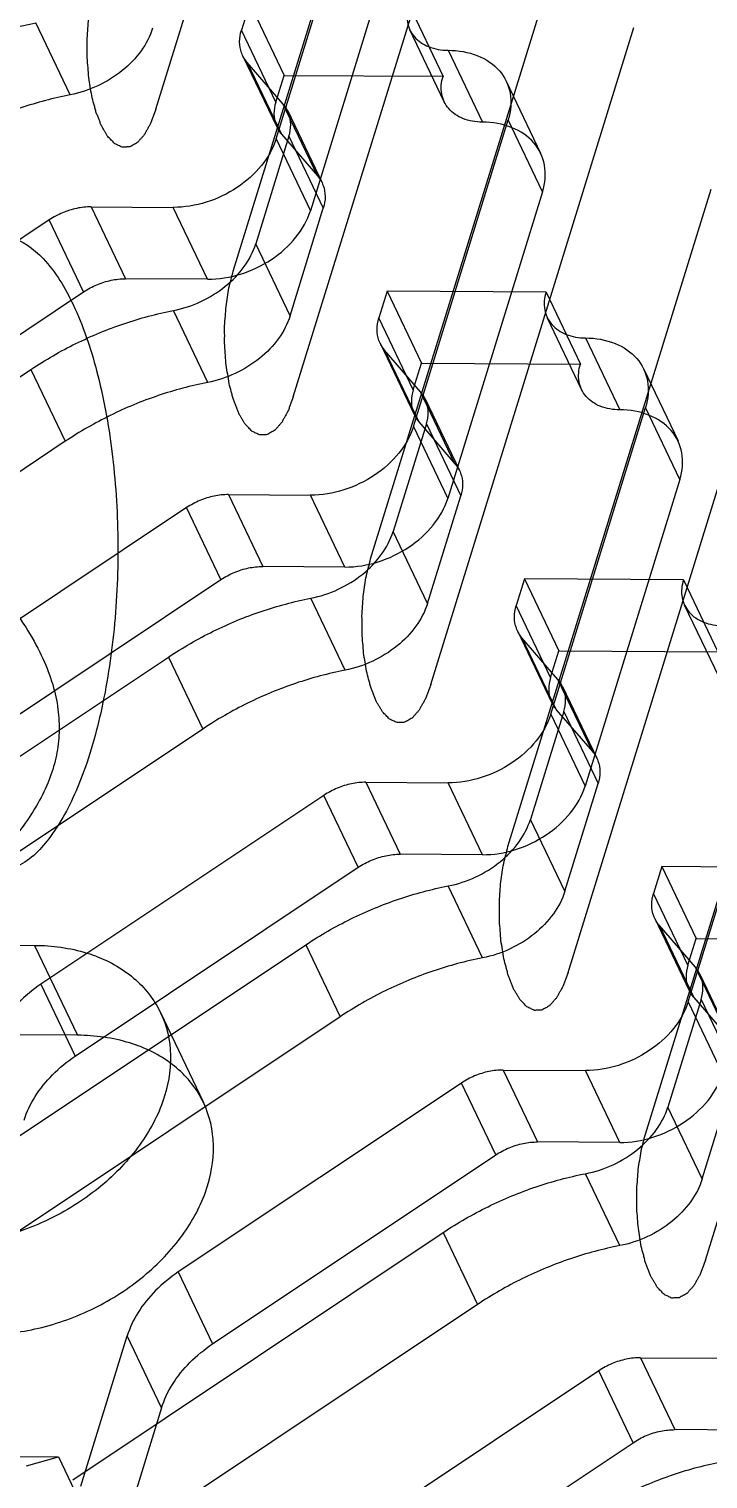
# Model space of a CAD drawing. Header units: millimetres. Extents: x 753 to 1632, y 352 to 973.
# Drawn here: x 1228.746 to 1229.919, y 779.841 to 782.347 of the extents above; entities that cross this region are included whole.
import ezdxf

# ---------------------------------------------------------------- set-up
doc = ezdxf.new("R2010")
doc.units = ezdxf.units.MM
doc.header["$LTSCALE"] = 30.734
doc.layers.get('0').update_dxf_attribs({"linetype": 'CONTINUOUS'})
doc.layers.add('CURVES', color=7, linetype='CONTINUOUS')

msp = doc.modelspace()

# ---------------------------------------------------------------- linework, layer by layer
at = {"color": 6, "linetype": 'Continuous'}
for p, q in [((1229.17257, 782.15775), (1229.33638, 782.68783)), ((1229.39576, 782.56351), (1229.23195, 782.03343)), ((1229.12706, 782.39168), (1229.11276, 782.34541)), ((1229.12706, 782.39168), (1229.18644, 782.26736)), ((1229.40192, 782.38992), (1229.4613, 782.2656)), ((1228.81695, 782.2338), (1228.75757, 782.35811)), ((1229.17214, 782.22109), (1229.11276, 782.34541)), ((1229.46335, 782.22169), (1229.40398, 782.34601)), ((1229.47, 782.31078), (1229.52938, 782.18646)), ((1229.1149, 782.30176), (1229.17427, 782.17744)), ((1229.18502, 782.21774), (1229.1227, 782.28986)), ((1229.1227, 782.28986), (1229.18208, 782.16554)), ((1229.17214, 782.22109), (1229.18644, 782.26736)), ((1229.18644, 782.26736), (1229.46131, 782.26573)), ((1229.57063, 782.25708), (1229.63001, 782.13276)), ((1229.24439, 782.09342), (1229.18502, 782.21774)), ((1229.19282, 782.20584), (1229.2522, 782.08152)), ((1229.41008, 781.66048), (1229.57389, 782.19056)), ((1229.63327, 782.06624), (1229.57389, 782.19056)), ((1229.19495, 782.16219), (1229.13742, 781.97601)), ((1229.17257, 782.15775), (1229.23195, 782.03343)), ((1229.18208, 782.16554), (1229.24439, 782.09342)), ((1229.19495, 782.16219), (1229.25433, 782.03787)), ((1229.63327, 782.06624), (1229.46946, 781.53616)), ((1228.85286, 782.04005), (1228.9949, 782.03921)), ((1228.85286, 782.04005), (1228.91223, 781.91573)), ((1229.05428, 781.91489), (1228.9949, 782.03921)), ((1229.1968, 781.85169), (1229.25433, 782.03787)), ((1228.78045, 782.0175), (1228.29113, 781.69102)), ((1228.83983, 781.89318), (1228.78045, 782.0175)), ((1229.1968, 781.85169), (1229.13742, 781.97601)), ((1229.05428, 781.91489), (1228.91223, 781.91573)), ((1228.35051, 781.5667), (1228.83983, 781.89318)), ((1229.36457, 781.89441), (1229.35027, 781.84814)), ((1229.63944, 781.89278), (1229.36457, 781.89441)), ((1229.36457, 781.89441), (1229.42395, 781.7701)), ((1229.63943, 781.89265), (1229.69881, 781.76833)), ((1229.05446, 781.73653), (1228.99508, 781.86084)), ((1229.40965, 781.72382), (1229.35027, 781.84814)), ((1229.70086, 781.72442), (1229.64149, 781.84874)), ((1229.70752, 781.81351), (1229.76689, 781.68919)), ((1229.35241, 781.80449), (1229.41179, 781.68017)), ((1229.42253, 781.72047), (1229.36021, 781.79259)), ((1229.36021, 781.79259), (1229.41959, 781.66827)), ((1228.10863, 781.33192), (1228.74896, 781.75915)), ((1228.74896, 781.75915), (1228.80834, 781.63484)), ((1229.40965, 781.72382), (1229.42395, 781.7701)), ((1229.42395, 781.7701), (1229.69882, 781.76846)), ((1229.80814, 781.75981), (1229.86752, 781.6355)), ((1229.4819, 781.59616), (1229.42253, 781.72047)), ((1229.43033, 781.70857), (1229.48971, 781.58425)), ((1229.64759, 781.16321), (1229.8114, 781.69329)), ((1229.87078, 781.56897), (1229.8114, 781.69329)), ((1229.43247, 781.66492), (1229.37493, 781.47874)), ((1229.41008, 781.66048), (1229.46946, 781.53616)), ((1229.41959, 781.66827), (1229.4819, 781.59616)), ((1229.43247, 781.66492), (1229.49184, 781.54061)), ((1228.80834, 781.63484), (1228.16801, 781.2076)), ((1229.87078, 781.56897), (1229.70697, 781.03889)), ((1229.09037, 781.54278), (1229.23242, 781.54194)), ((1229.09037, 781.54278), (1229.14974, 781.41847)), ((1229.29179, 781.41762), (1229.23242, 781.54194)), ((1229.43431, 781.35442), (1229.49184, 781.54061)), ((1229.01796, 781.52023), (1228.52864, 781.19375)), ((1229.07734, 781.39591), (1229.01796, 781.52023)), ((1229.43431, 781.35442), (1229.37493, 781.47874)), ((1229.29179, 781.41762), (1229.14974, 781.41847)), ((1228.58802, 781.06943), (1229.07734, 781.39591)), ((1229.60208, 781.39715), (1229.58778, 781.35087)), ((1229.87695, 781.39551), (1229.60208, 781.39715)), ((1229.60208, 781.39715), (1229.66146, 781.27283)), ((1229.87694, 781.39538), (1229.93632, 781.27106)), ((1229.29197, 781.23926), (1229.23259, 781.36358)), ((1229.64716, 781.22655), (1229.58778, 781.35087)), ((1229.93838, 781.22716), (1229.879, 781.35147)), ((1229.58992, 781.30722), (1229.6493, 781.1829)), ((1229.66004, 781.2232), (1229.59772, 781.29532)), ((1229.59772, 781.29532), (1229.6571, 781.171)), ((1228.34614, 780.83465), (1228.98647, 781.26188)), ((1228.98647, 781.26188), (1229.04585, 781.13757)), ((1229.64716, 781.22655), (1229.66146, 781.27283)), ((1229.66146, 781.27283), (1229.93633, 781.27119)), ((1229.71942, 781.09889), (1229.66004, 781.2232)), ((1229.66784, 781.2113), (1229.72722, 781.08699)), ((1229.8851, 780.66594), (1230.04891, 781.19602)), ((1229.66998, 781.16765), (1229.61244, 780.98147)), ((1229.64759, 781.16321), (1229.70697, 781.03889)), ((1229.6571, 781.171), (1229.71942, 781.09889)), ((1229.66998, 781.16765), (1229.72935, 781.04334)), ((1229.04585, 781.13757), (1228.40552, 780.71033)), ((1229.32788, 781.04551), (1229.46993, 781.04467)), ((1229.32788, 781.04551), (1229.38726, 780.9212)), ((1229.5293, 780.92035), (1229.46993, 781.04467)), ((1229.67182, 780.85715), (1229.72935, 781.04334)), ((1229.25547, 781.02296), (1228.76615, 780.69648)), ((1229.31485, 780.89864), (1229.25547, 781.02296)), ((1229.67182, 780.85715), (1229.61244, 780.98147)), ((1229.5293, 780.92035), (1229.38726, 780.9212)), ((1228.82553, 780.57216), (1229.31485, 780.89864)), ((1229.83959, 780.89988), (1229.82529, 780.8536)), ((1230.11446, 780.89824), (1229.83959, 780.89988)), ((1229.83959, 780.89988), (1229.89897, 780.77556)), ((1229.52948, 780.74199), (1229.47011, 780.86631)), ((1229.88467, 780.72928), (1229.82529, 780.8536)), ((1229.82743, 780.80995), (1229.88681, 780.68564)), ((1229.89755, 780.72594), (1229.83523, 780.79805)), ((1229.83523, 780.79805), (1229.89461, 780.67373)), ((1227.24982, 780.77266), (1228.75503, 780.7637)), ((1228.58365, 780.33738), (1229.22398, 780.76462)), ((1228.75503, 780.7637), (1228.82925, 780.60831)), ((1229.22398, 780.76462), (1229.28336, 780.6403)), ((1229.88467, 780.72928), (1229.89897, 780.77556)), ((1229.89897, 780.77556), (1230.17384, 780.77392)), ((1229.95693, 780.60162), (1229.89755, 780.72594)), ((1229.90535, 780.71403), (1229.96473, 780.58972)), ((1228.76615, 780.69648), (1228.82553, 780.57216)), ((1229.90749, 780.67039), (1229.84995, 780.4842)), ((1229.8851, 780.66594), (1229.94448, 780.54163)), ((1229.89461, 780.67373), (1229.95693, 780.60162)), ((1229.90749, 780.67039), (1229.96687, 780.54607)), ((1229.28336, 780.6403), (1228.64303, 780.21306)), ((1228.97293, 780.64743), (1229.04715, 780.49204)), ((1228.82925, 780.60831), (1227.32404, 780.61726)), ((1229.56539, 780.54825), (1229.70744, 780.5474)), ((1229.56539, 780.54825), (1229.62477, 780.42393)), ((1229.76682, 780.42308), (1229.70744, 780.5474)), ((1229.90933, 780.35989), (1229.96687, 780.54607)), ((1229.49298, 780.52569), (1229.00367, 780.19921)), ((1229.55236, 780.40137), (1229.49298, 780.52569)), ((1229.90933, 780.35989), (1229.84995, 780.4842)), ((1229.76682, 780.42308), (1229.62477, 780.42393)), ((1229.06304, 780.07489), (1229.55236, 780.40137)), ((1229.76699, 780.24472), (1229.70762, 780.36904)), ((1228.82116, 779.84011), (1229.46149, 780.26735)), ((1229.46149, 780.26735), (1229.52087, 780.14303)), ((1229.00367, 780.19921), (1229.06304, 780.07489)), ((1229.52087, 780.14303), (1228.88054, 779.71579)), ((1228.83511, 779.8292), (1228.91532, 780.08875)), ((1228.9747, 779.96444), (1228.91532, 780.08875)), ((1229.73049, 780.02842), (1229.24118, 779.70194)), ((1229.78987, 779.90411), (1229.73049, 780.02842)), ((1229.8029, 780.05098), (1229.94495, 780.05013)), ((1229.8029, 780.05098), (1229.86228, 779.92666)), ((1228.9747, 779.96444), (1228.89449, 779.70489)), ((1222.43861, 779.91751), (1228.7964, 779.8797)), ((1229.30055, 779.57763), (1229.78987, 779.90411)), ((1230.00433, 779.92582), (1229.86228, 779.92666)), ((1228.74117, 779.86439), (1228.7964, 779.8797)), ((1228.7964, 779.8797), (1228.87831, 779.7082))]:
    msp.add_line(p, q, dxfattribs=at)
for points, start_tangent, end_tangent in [([(1229.40189, 782.38998), (1229.39966, 782.35931), (1229.41191, 782.33397), (1229.43645, 782.31697), (1229.47, 782.31078)], (-0.2986448, -0.9543643), (0.9999823, -0.0059479)), ([(1228.51145, 782.25642), (1228.5891, 782.30114), (1228.67204, 782.3354), (1228.75757, 782.35811)], (0.8318392, 0.5550168), (0.9817247, 0.1903069)), ([(1228.95929, 782.34896), (1228.93947, 782.30996), (1228.9068, 782.2757), (1228.86464, 782.24941), (1228.81695, 782.2338)], (-0.2952474, -0.9554208), (-0.9817247, -0.1903069)), ([(1229.1227, 782.28986), (1229.11303, 782.30617), (1229.10964, 782.32512), (1229.11276, 782.34541)], (-0.6538397, 0.7566331), (0.2952474, 0.9554208)), ([(1229.47, 782.31078), (1229.52144, 782.30122), (1229.55874, 782.27522), (1229.57722, 782.23666), (1229.57389, 782.19056)], (0.9999823, -0.0059479), (-0.2952474, -0.9554208)), ([(1229.52938, 782.18646), (1229.49562, 782.19273), (1229.47112, 782.20985), (1229.459, 782.23518), (1229.46127, 782.26567)], (-0.9999823, 0.0059479), (0.2986448, 0.9543643)), ([(1228.81695, 782.2338), (1228.73142, 782.21109), (1228.64848, 782.17682), (1228.57082, 782.1321)], (-0.9817247, -0.1903069), (-0.8318392, -0.5550168)), ([(1229.17214, 782.22109), (1229.16902, 782.2008), (1229.17241, 782.18185), (1229.18208, 782.16554)], (-0.2952474, -0.9554208), (0.6538397, -0.7566331)), ([(1229.19495, 782.16219), (1229.19807, 782.18248), (1229.19468, 782.20143), (1229.18502, 782.21774)], (0.2952474, 0.9554208), (-0.6538397, 0.7566331)), ([(1229.63327, 782.06624), (1229.6366, 782.11235), (1229.61812, 782.1509), (1229.58082, 782.1769), (1229.52938, 782.18646)], (0.2952474, 0.9554208), (-0.9999823, 0.0059479)), ([(1229.17257, 782.15775), (1229.14745, 782.11178), (1229.10525, 782.07358), (1229.05205, 782.04812), (1228.9949, 782.03921)], (-0.2952474, -0.9554208), (-0.9999823, 0.0059479)), ([(1229.24439, 782.09342), (1229.25406, 782.07712), (1229.25745, 782.05817), (1229.25433, 782.03787)], (0.6538397, -0.7566331), (-0.2952474, -0.9554208)), ([(1228.85286, 782.04005), (1228.82812, 782.03752), (1228.80343, 782.02983), (1228.78045, 782.0175)], (-0.9999823, 0.0059479), (-0.8318392, -0.5550168)), ([(1229.05428, 781.91489), (1229.11142, 781.9238), (1229.16463, 781.94926), (1229.20683, 781.98746), (1229.23195, 782.03343)], (0.9999823, -0.0059479), (0.2952474, 0.9554208)), ([(1228.55536, 781.00974), (1228.51463, 781.12397), (1228.48816, 781.26338), (1228.47792, 781.41604), (1228.48448, 781.57075), (1228.50753, 781.71593), (1228.54513, 781.83859), (1228.59435, 781.9293), (1228.65114, 781.9805), (1228.71119, 781.9881), (1228.7698, 781.95073), (1228.82163, 781.8714)], (-0.4309932, 0.9023552), (0.4309932, -0.9023552)), ([(1228.99508, 781.86084), (1229.04277, 781.87645), (1229.08493, 781.90275), (1229.11761, 781.937), (1229.13742, 781.97601)], (0.9817247, 0.1903069), (0.2952474, 0.9554208)), ([(1228.83983, 781.89318), (1228.8628, 781.90551), (1228.8875, 781.91321), (1228.91223, 781.91573)], (0.8318392, 0.5550168), (0.9999823, -0.0059479)), ([(1229.6394, 781.89271), (1229.63717, 781.86204), (1229.64943, 781.8367), (1229.67396, 781.8197), (1229.70752, 781.81351)], (-0.2986448, -0.9543643), (0.9999823, -0.0059479)), ([(1228.82163, 781.8714), (1228.86237, 781.75718), (1228.88883, 781.61776), (1228.89908, 781.46511), (1228.89252, 781.31039), (1228.86946, 781.16521), (1228.83186, 781.04255), (1228.78264, 780.95185), (1228.72586, 780.90064), (1228.6658, 780.89305), (1228.60719, 780.93042), (1228.55536, 781.00974)], (0.4309932, -0.9023552), (-0.4309932, 0.9023552)), ([(1228.74896, 781.75915), (1228.82662, 781.80387), (1228.90955, 781.83814), (1228.99508, 781.86084)], (0.8318392, 0.5550168), (0.9817247, 0.1903069)), ([(1229.1968, 781.85169), (1229.17698, 781.81269), (1229.14431, 781.77843), (1229.10215, 781.75214), (1229.05446, 781.73653)], (-0.2952474, -0.9554208), (-0.9817247, -0.1903069)), ([(1229.36021, 781.79259), (1229.35054, 781.8089), (1229.34715, 781.82785), (1229.35027, 781.84814)], (-0.6538397, 0.7566331), (0.2952474, 0.9554208)), ([(1229.70752, 781.81351), (1229.75895, 781.80395), (1229.79625, 781.77795), (1229.81474, 781.73939), (1229.8114, 781.69329)], (0.9999823, -0.0059479), (-0.2952474, -0.9554208)), ([(1229.76689, 781.68919), (1229.73313, 781.69546), (1229.70863, 781.71258), (1229.69652, 781.73791), (1229.69878, 781.7684)], (-0.9999823, 0.0059479), (0.2986448, 0.9543643)), ([(1229.05446, 781.73653), (1228.96893, 781.71382), (1228.88599, 781.67955), (1228.80834, 781.63484)], (-0.9817247, -0.1903069), (-0.8318392, -0.5550168)), ([(1229.40965, 781.72382), (1229.40653, 781.70353), (1229.40992, 781.68458), (1229.41959, 781.66827)], (-0.2952474, -0.9554208), (0.6538397, -0.7566331)), ([(1229.43247, 781.66492), (1229.43558, 781.68521), (1229.43219, 781.70416), (1229.42253, 781.72047)], (0.2952474, 0.9554208), (-0.6538397, 0.7566331)), ([(1229.87078, 781.56897), (1229.87411, 781.61508), (1229.85563, 781.65363), (1229.81833, 781.67963), (1229.76689, 781.68919)], (0.2952474, 0.9554208), (-0.9999823, 0.0059479)), ([(1229.41008, 781.66048), (1229.38496, 781.61451), (1229.34276, 781.57631), (1229.28956, 781.55085), (1229.23242, 781.54194)], (-0.2952474, -0.9554208), (-0.9999823, 0.0059479)), ([(1229.4819, 781.59616), (1229.49157, 781.57985), (1229.49496, 781.5609), (1229.49184, 781.54061)], (0.6538397, -0.7566331), (-0.2952474, -0.9554208)), ([(1229.09037, 781.54278), (1229.06564, 781.54026), (1229.04094, 781.53256), (1229.01796, 781.52023)], (-0.9999823, 0.0059479), (-0.8318392, -0.5550168)), ([(1229.29179, 781.41762), (1229.34894, 781.42653), (1229.40214, 781.452), (1229.44434, 781.49019), (1229.46946, 781.53616)], (0.9999823, -0.0059479), (0.2952474, 0.9554208)), ([(1229.23259, 781.36358), (1229.28028, 781.37919), (1229.32244, 781.40548), (1229.35512, 781.43974), (1229.37493, 781.47874)], (0.9817247, 0.1903069), (0.2952474, 0.9554208)), ([(1229.07734, 781.39591), (1229.10031, 781.40824), (1229.12501, 781.41594), (1229.14974, 781.41847)], (0.8318392, 0.5550168), (0.9999823, -0.0059479)), ([(1229.87692, 781.39545), (1229.87468, 781.36478), (1229.88694, 781.33943), (1229.91147, 781.32243), (1229.94503, 781.31624)], (-0.2986448, -0.9543643), (0.9999823, -0.0059479)), ([(1228.98647, 781.26188), (1229.06413, 781.3066), (1229.14707, 781.34087), (1229.23259, 781.36358)], (0.8318392, 0.5550168), (0.9817247, 0.1903069)), ([(1228.71392, 781.35148), (1228.74774, 781.30077), (1228.77217, 781.25341), (1228.78809, 781.20882), (1228.79622, 781.16672), (1228.79729, 781.12645), (1228.79179, 781.08742), (1228.77986, 781.04879), (1228.76122, 781.00977), (1228.73548, 780.96991), (1228.70151, 780.92814), (1228.65809, 780.88382), (1228.6043, 780.83671), (1228.53936, 780.78662)], (0.5940088, -0.8044585), (-0.80764, -0.5896759)), ([(1229.43431, 781.35442), (1229.4145, 781.31542), (1229.38182, 781.28116), (1229.33966, 781.25487), (1229.29197, 781.23926)], (-0.2952474, -0.9554208), (-0.9817247, -0.1903069)), ([(1229.59772, 781.29532), (1229.58805, 781.31163), (1229.58466, 781.33058), (1229.58778, 781.35087)], (-0.6538397, 0.7566331), (0.2952474, 0.9554208)), ([(1229.29197, 781.23926), (1229.20644, 781.21655), (1229.1235, 781.18228), (1229.04585, 781.13757)], (-0.9817247, -0.1903069), (-0.8318392, -0.5550168)), ([(1229.64716, 781.22655), (1229.64404, 781.20626), (1229.64743, 781.18731), (1229.6571, 781.171)], (-0.2952474, -0.9554208), (0.6538397, -0.7566331)), ([(1229.66998, 781.16765), (1229.67309, 781.18795), (1229.6697, 781.2069), (1229.66004, 781.2232)], (0.2952474, 0.9554208), (-0.6538397, 0.7566331)), ([(1229.64759, 781.16321), (1229.62247, 781.11724), (1229.58027, 781.07904), (1229.52707, 781.05358), (1229.46993, 781.04467)], (-0.2952474, -0.9554208), (-0.9999823, 0.0059479)), ([(1229.71942, 781.09889), (1229.72908, 781.08258), (1229.73247, 781.06363), (1229.72935, 781.04334)], (0.6538397, -0.7566331), (-0.2952474, -0.9554208)), ([(1229.32788, 781.04551), (1229.30315, 781.04299), (1229.27845, 781.03529), (1229.25547, 781.02296)], (-0.9999823, 0.0059479), (-0.8318392, -0.5550168)), ([(1229.5293, 780.92035), (1229.58645, 780.92927), (1229.63965, 780.95473), (1229.68185, 780.99292), (1229.70697, 781.03889)], (0.9999823, -0.0059479), (0.2952474, 0.9554208)), ([(1229.47011, 780.86631), (1229.51779, 780.88192), (1229.55996, 780.90821), (1229.59263, 780.94247), (1229.61244, 780.98147)], (0.9817247, 0.1903069), (0.2952474, 0.9554208)), ([(1229.31485, 780.89864), (1229.33783, 780.91098), (1229.36252, 780.91867), (1229.38726, 780.9212)], (0.8318392, 0.5550168), (0.9999823, -0.0059479)), ([(1229.22398, 780.76462), (1229.30164, 780.80933), (1229.38458, 780.8436), (1229.47011, 780.86631)], (0.8318392, 0.5550168), (0.9817247, 0.1903069)), ([(1229.67182, 780.85715), (1229.65201, 780.81815), (1229.61933, 780.78389), (1229.57717, 780.7576), (1229.52948, 780.74199)], (-0.2952474, -0.9554208), (-0.9817247, -0.1903069)), ([(1229.83523, 780.79805), (1229.82557, 780.81436), (1229.82218, 780.83331), (1229.82529, 780.8536)], (-0.6538397, 0.7566331), (0.2952474, 0.9554208)), ([(1228.75503, 780.7637), (1228.84559, 780.75041), (1228.91905, 780.71319), (1228.96866, 780.65578), (1228.98972, 780.58361), (1228.97998, 780.50339)], (0.9999823, -0.0059479), (-0.2952474, -0.9554208)), ([(1229.52948, 780.74199), (1229.44395, 780.71928), (1229.36102, 780.68501), (1229.28336, 780.6403)], (-0.9817247, -0.1903069), (-0.8318392, -0.5550168)), ([(1229.88467, 780.72928), (1229.88155, 780.70899), (1229.88494, 780.69004), (1229.89461, 780.67373)], (-0.2952474, -0.9554208), (0.6538397, -0.7566331)), ([(1229.90749, 780.67039), (1229.91061, 780.69068), (1229.90721, 780.70963), (1229.89755, 780.72594)], (0.2952474, 0.9554208), (-0.6538397, 0.7566331)), ([(1228.76615, 780.69648), (1228.72677, 780.66421), (1228.69664, 780.62653), (1228.67781, 780.58602)], (-0.8318392, -0.5550168), (-0.2952474, -0.9554208)), ([(1229.8851, 780.66594), (1229.85999, 780.61997), (1229.81778, 780.58178), (1229.76458, 780.55631), (1229.70744, 780.5474)], (-0.2952474, -0.9554208), (-0.9999823, 0.0059479)), ([(1229.0542, 780.348), (1229.06394, 780.42822), (1229.04287, 780.50039), (1228.99326, 780.5578), (1228.9198, 780.59501), (1228.82925, 780.60831)], (0.2952474, 0.9554208), (-0.9999823, 0.0059479)), ([(1228.73719, 780.46171), (1228.75601, 780.50221), (1228.78615, 780.53989), (1228.82553, 780.57216)], (0.2952474, 0.9554208), (0.8318392, 0.5550168)), ([(1229.56539, 780.54825), (1229.54066, 780.54572), (1229.51596, 780.53802), (1229.49298, 780.52569)], (-0.9999823, 0.0059479), (-0.8318392, -0.5550168)), ([(1229.76682, 780.42308), (1229.82396, 780.432), (1229.87716, 780.45746), (1229.91936, 780.49565), (1229.94448, 780.54163)], (0.9999823, -0.0059479), (0.2952474, 0.9554208)), ([(1228.97998, 780.50339), (1228.94019, 780.42335), (1228.87468, 780.35169), (1228.78983, 780.29508), (1228.69369, 780.25888), (1228.59527, 780.24671)], (-0.2952474, -0.9554208), (-0.9999823, 0.0059479)), ([(1229.70762, 780.36904), (1229.7553, 780.38465), (1229.79747, 780.41094), (1229.83014, 780.4452), (1229.84995, 780.4842)], (0.9817247, 0.1903069), (0.2952474, 0.9554208)), ([(1229.55236, 780.40137), (1229.57534, 780.41371), (1229.60004, 780.4214), (1229.62477, 780.42393)], (0.8318392, 0.5550168), (0.9999823, -0.0059479)), ([(1229.46149, 780.26735), (1229.53915, 780.31206), (1229.62209, 780.34633), (1229.70762, 780.36904)], (0.8318392, 0.5550168), (0.9817247, 0.1903069)), ([(1229.90933, 780.35989), (1229.88952, 780.32088), (1229.85684, 780.28662), (1229.81468, 780.26033), (1229.76699, 780.24472)], (-0.2952474, -0.9554208), (-0.9817247, -0.1903069)), ([(1228.66949, 780.09131), (1228.76792, 780.10349), (1228.86407, 780.1397), (1228.94891, 780.1963), (1229.01442, 780.26796), (1229.0542, 780.348)], (0.9999823, -0.0059479), (0.2952474, 0.9554208)), ([(1229.76699, 780.24472), (1229.68147, 780.22201), (1229.59853, 780.18774), (1229.52087, 780.14303)], (-0.9817247, -0.1903069), (-0.8318392, -0.5550168)), ([(1229.00367, 780.19921), (1228.96428, 780.16694), (1228.93415, 780.12926), (1228.91532, 780.08875)], (-0.8318392, -0.5550168), (-0.2952474, -0.9554208)), ([(1228.9747, 779.96444), (1228.99352, 780.00494), (1229.02366, 780.04262), (1229.06304, 780.07489)], (0.2952474, 0.9554208), (0.8318392, 0.5550168)), ([(1229.8029, 780.05098), (1229.77817, 780.04845), (1229.75347, 780.04076), (1229.73049, 780.02842)], (-0.9999823, 0.0059479), (-0.8318392, -0.5550168)), ([(1229.78987, 779.90411), (1229.81285, 779.91644), (1229.83755, 779.92413), (1229.86228, 779.92666)], (0.8318392, 0.5550168), (0.9999823, -0.0059479)), ([(1229.699, 779.77008), (1229.77666, 779.81479), (1229.8596, 779.84906), (1229.94513, 779.87177)], (0.8318392, 0.5550168), (0.9817247, 0.1903069))]:
    msp.add_spline(points, degree=3, dxfattribs=dict(at, start_tangent=start_tangent, end_tangent=end_tangent))
at = {"layer": 'CURVES', "color": 4, "linetype": 'Continuous'}
for p, q in [((1228.96496, 782.20882), (1229.31595, 783.34464)), ((1229.09856, 781.9291), (1229.44955, 783.06493)), ((1229.20247, 781.71155), (1229.55346, 782.84737)), ((1229.33607, 781.43184), (1229.68706, 782.56766)), ((1229.43998, 781.21428), (1229.79097, 782.3501)), ((1229.57358, 780.93457), (1229.92457, 782.07039)), ((1229.67749, 780.71701), (1230.02849, 781.85284)), ((1229.81109, 780.4373), (1230.16209, 781.57312)), ((1229.915, 780.21974), (1230.266, 781.35557))]:
    msp.add_line(p, q, dxfattribs=at)
at = {"layer": 'CURVES', "color": 4, "linetype": 'Continuous', "start_tangent": (-0.3514462, -0.9362081), "end_tangent": (0.243713, 0.9698474)}
for points in [[(1228.96496, 782.20882), (1228.96035, 782.19654), (1228.95804, 782.1904), (1228.95574, 782.18426), (1228.95303, 782.17939), (1228.95032, 782.17453), (1228.9476, 782.16966), (1228.94489, 782.16479), (1228.94188, 782.16137), (1228.93886, 782.15796), (1228.93585, 782.15455), (1228.93283, 782.15113), (1228.92957, 782.14929), (1228.92631, 782.14744), (1228.92305, 782.14559), (1228.91978, 782.14375), (1228.91651, 782.1436), (1228.91324, 782.14346), (1228.90997, 782.14331), (1228.9067, 782.14317), (1228.90349, 782.14469), (1228.90028, 782.1462), (1228.89707, 782.14772), (1228.89386, 782.14924), (1228.89083, 782.15236), (1228.8878, 782.15548), (1228.88477, 782.1586), (1228.88174, 782.16172), (1228.87897, 782.16642), (1228.87619, 782.17111), (1228.87342, 782.17581), (1228.87064, 782.18051), (1228.86832, 782.18645), (1228.866, 782.19238), (1228.86368, 782.19832), (1228.86135, 782.20425), (1228.85952, 782.21127), (1228.8577, 782.21828), (1228.85404, 782.23231), (1228.8515, 782.24796), (1228.84896, 782.26361), (1228.84764, 782.2806), (1228.84631, 782.29758), (1228.84628, 782.31465), (1228.84626, 782.33173), (1228.84751, 782.34853), (1228.84876, 782.36534), (1228.85123, 782.38124), (1228.8537, 782.39713), (1228.85737, 782.41175), (1228.86104, 782.42637)], [(1229.20247, 781.71155), (1229.19786, 781.69927), (1229.19555, 781.69313), (1229.19325, 781.68699), (1229.19054, 781.68213), (1229.18783, 781.67726), (1229.18512, 781.67239), (1229.1824, 781.66752), (1229.17939, 781.6641), (1229.17637, 781.66069), (1229.17336, 781.65728), (1229.17034, 781.65386), (1229.16708, 781.65202), (1229.16382, 781.65017), (1229.16056, 781.64832), (1229.1573, 781.64648), (1229.15402, 781.64633), (1229.15075, 781.64619), (1229.14748, 781.64605), (1229.14421, 781.6459), (1229.141, 781.64742), (1229.13779, 781.64893), (1229.13458, 781.65045), (1229.13137, 781.65197), (1229.12834, 781.65509), (1229.12531, 781.65821), (1229.12228, 781.66133), (1229.11926, 781.66445), (1229.11648, 781.66915), (1229.1137, 781.67385), (1229.11093, 781.67855), (1229.10815, 781.68324), (1229.10583, 781.68918), (1229.10351, 781.69511), (1229.10119, 781.70105), (1229.09887, 781.70698), (1229.09704, 781.714), (1229.09521, 781.72101), (1229.09155, 781.73504), (1229.08901, 781.75069), (1229.08648, 781.76634), (1229.08515, 781.78333), (1229.08382, 781.80031), (1229.0838, 781.81739), (1229.08377, 781.83446), (1229.08502, 781.85127), (1229.08627, 781.86807), (1229.08874, 781.88397), (1229.09121, 781.89986), (1229.09488, 781.91448), (1229.09856, 781.9291)], [(1229.43998, 781.21428), (1229.43537, 781.202), (1229.43307, 781.19586), (1229.43076, 781.18973), (1229.42805, 781.18486), (1229.42534, 781.17999), (1229.42263, 781.17512), (1229.41992, 781.17025), (1229.4169, 781.16684), (1229.41389, 781.16342), (1229.41087, 781.16001), (1229.40786, 781.15659), (1229.40459, 781.15475), (1229.40133, 781.1529), (1229.39807, 781.15106), (1229.39481, 781.14921), (1229.39154, 781.14906), (1229.38827, 781.14892), (1229.38499, 781.14878), (1229.38172, 781.14863), (1229.37851, 781.15015), (1229.3753, 781.15167), (1229.37209, 781.15318), (1229.36888, 781.1547), (1229.36585, 781.15782), (1229.36282, 781.16094), (1229.35979, 781.16406), (1229.35677, 781.16718), (1229.35399, 781.17188), (1229.35121, 781.17658), (1229.34844, 781.18128), (1229.34566, 781.18598), (1229.34334, 781.19191), (1229.34102, 781.19785), (1229.3387, 781.20378), (1229.33638, 781.20971), (1229.33455, 781.21673), (1229.33272, 781.22374), (1229.32906, 781.23777), (1229.32652, 781.25342), (1229.32399, 781.26908), (1229.32266, 781.28606), (1229.32133, 781.30304), (1229.32131, 781.32012), (1229.32128, 781.33719), (1229.32253, 781.354), (1229.32378, 781.3708), (1229.32625, 781.3867), (1229.32872, 781.40259), (1229.33239, 781.41721), (1229.33607, 781.43184)], [(1229.67749, 780.71701), (1229.67288, 780.70473), (1229.67058, 780.6986), (1229.66827, 780.69246), (1229.66556, 780.68759), (1229.66285, 780.68272), (1229.66014, 780.67785), (1229.65743, 780.67298), (1229.65441, 780.66957), (1229.6514, 780.66615), (1229.64838, 780.66274), (1229.64537, 780.65933), (1229.6421, 780.65748), (1229.63884, 780.65563), (1229.63558, 780.65379), (1229.63232, 780.65194), (1229.62905, 780.6518), (1229.62578, 780.65165), (1229.62251, 780.65151), (1229.61923, 780.65136), (1229.61602, 780.65288), (1229.61281, 780.6544), (1229.6096, 780.65591), (1229.60639, 780.65743), (1229.60336, 780.66055), (1229.60033, 780.66367), (1229.59731, 780.66679), (1229.59428, 780.66991), (1229.5915, 780.67461), (1229.58872, 780.67931), (1229.58595, 780.68401), (1229.58317, 780.68871), (1229.58085, 780.69464), (1229.57853, 780.70058), (1229.57621, 780.70651), (1229.57389, 780.71245), (1229.57206, 780.71946), (1229.57023, 780.72647), (1229.56657, 780.7405), (1229.56403, 780.75615), (1229.5615, 780.77181), (1229.56017, 780.78879), (1229.55884, 780.80577), (1229.55882, 780.82285), (1229.55879, 780.83992), (1229.56004, 780.85673), (1229.56129, 780.87353), (1229.56376, 780.88943), (1229.56623, 780.90533), (1229.5699, 780.91995), (1229.57358, 780.93457)], [(1229.915, 780.21974), (1229.91039, 780.20747), (1229.90809, 780.20133), (1229.90578, 780.19519), (1229.90307, 780.19032), (1229.90036, 780.18545), (1229.89765, 780.18058), (1229.89494, 780.17571), (1229.89192, 780.1723), (1229.88891, 780.16889), (1229.88589, 780.16547), (1229.88288, 780.16206), (1229.87962, 780.16021), (1229.87635, 780.15836), (1229.87309, 780.15652), (1229.86983, 780.15467), (1229.86656, 780.15453), (1229.86329, 780.15438), (1229.86002, 780.15424), (1229.85675, 780.1541), (1229.85353, 780.15561), (1229.85032, 780.15713), (1229.84711, 780.15865), (1229.8439, 780.16016), (1229.84087, 780.16328), (1229.83785, 780.1664), (1229.83482, 780.16952), (1229.83179, 780.17264), (1229.82901, 780.17734), (1229.82624, 780.18204), (1229.82346, 780.18674), (1229.82068, 780.19144), (1229.81836, 780.19737), (1229.81604, 780.20331), (1229.81372, 780.20924), (1229.8114, 780.21518), (1229.80957, 780.22219), (1229.80774, 780.22921), (1229.80408, 780.24323), (1229.80155, 780.25889), (1229.79901, 780.27454), (1229.79768, 780.29152), (1229.79635, 780.30851), (1229.79633, 780.32558), (1229.79631, 780.34266), (1229.79755, 780.35946), (1229.7988, 780.37627), (1229.80127, 780.39216), (1229.80374, 780.40806), (1229.80742, 780.42268), (1229.81109, 780.4373)]]:
    msp.add_spline(points, degree=3, dxfattribs=at)

doc.saveas('drawing.dxf')
